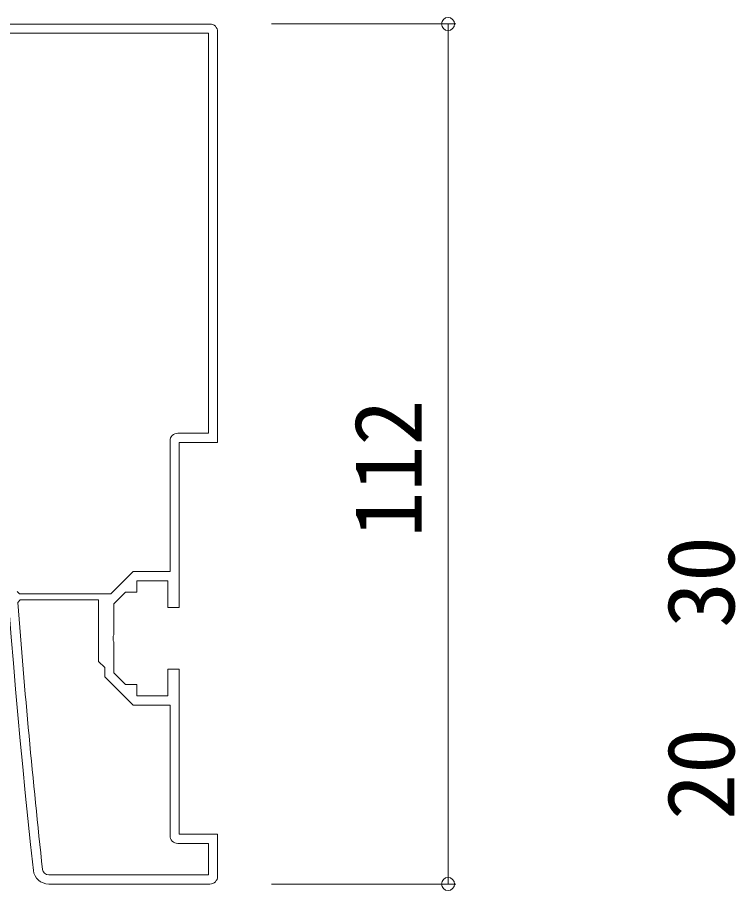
# Model space of a CAD drawing. Units: millimetres, scale not verified. Extents: x -990 to 990, y -1600 to 1603.
# Drawn here: x 583.4 to 676.9, y -917.2 to -803.5 of the extents above; entities that cross this region are included whole.
import ezdxf
from ezdxf.enums import TextEntityAlignment as Align

# ---------------------------------------------------------------- set-up
doc = ezdxf.new("R2010")
doc.units = ezdxf.units.MM
doc.header["$LTSCALE"] = 8
doc.layers.add('0-6_YKK_D', color=7, linetype='Continuous', lineweight=9)
doc.layers.add('0-7_YSS_K', color=6, linetype='Continuous', lineweight=9)
doc.styles.add('ＭＳ ゴシック', font='')
doc.styles.get('ＭＳ ゴシック').set_extended_font_data('MS Gothic')

msp = doc.modelspace()

# ---------------------------------------------------------------- linework, layer by layer
at = {"layer": '0-6_YKK_D'}
for p, q in [((581.499, -804.386), (608.499, -804.386)), ((581.499, -805.586), (608.299, -805.586)), ((608.299, -805.586), (608.299, -857.686)), ((609.499, -805.386), (609.499, -858.886)), ((608.299, -915.186), (587.499, -915.186)), ((608.499, -916.386), (587.499, -916.386))]:
    msp.add_line(p, q, dxfattribs=at)
for points in [[(609.499, -805.386), (609.499, -858.886), (604.499, -858.886), (604.499, -880.386), (602.999, -880.386), (602.999, -876.886), (598.999, -876.886), (598.999, -878.386), (597.499, -878.386), (595.999, -879.886), (595.999, -883.928), (595.879, -884.111), (595.879, -884.661), (595.999, -884.844), (595.999, -888.886), (597.499, -890.386), (598.999, -890.386), (598.999, -891.886), (602.999, -891.886), (602.999, -888.386), (604.499, -888.386), (604.499, -909.886), (609.499, -909.886), (609.499, -915.386)], [(608.299, -805.586), (608.299, -857.686), (604.299, -857.686)], [(603.299, -858.686), (603.299, -875.686), (598.502, -875.686), (595.602, -878.586), (583.683, -878.586), (583.384, -878.308)], [(583.488, -879.709), (583.787, -879.386), (593.999, -879.386), (593.999, -887.386), (594.799, -888.186), (594.799, -889.383), (598.502, -893.086), (603.299, -893.086), (603.299, -910.086)], [(604.299, -911.086), (608.299, -911.086), (608.299, -915.186)]]:
    msp.add_lwpolyline(points, dxfattribs=at)
for centre, radius, start, end in [((608.499, -805.386), 1, 0.00001, 89.99999), ((1579.502, -805.108), 1000.004, 180.07337, 186.28629), ((604.299, -858.686), 1, 90.00001, 179.99999), ((1579.507, -805.108), 998.809, 184.28341, 186.28629), ((604.299, -910.086), 1, 180.00001, 269.99999), ((587.499, -914.386), 2, 186.28628, 270), ((587.499, -914.386), 0.8, 186.28629, 270.00001), ((608.499, -915.386), 1, 270.00001, 359.99999)]:
    msp.add_arc(centre, radius, start, end, dxfattribs=at)
at = {"layer": '0-7_YSS_K'}
for p, q in [((616.496, -804.383), (640.5, -804.383)), ((639.5, -804.383), (639.5, -916.383)), ((616.496, -916.383), (640.5, -916.383))]:
    msp.add_line(p, q, dxfattribs=at)
for centre in [(639.5, -804.383), (639.5, -916.383)]:
    msp.add_circle(centre, 0.85, dxfattribs=at)

# ---------------------------------------------------------------- texts
at = {"layer": '0-7_YSS_K', "style": 'ＭＳ ゴシック'}
for s, p in [('112', (638.7, -871.263)), ('30', (679.428, -883.029)), ('20', (679.428, -908.029))]:
    msp.add_text(s, height=8.798, rotation=90, dxfattribs=at).set_placement(p, align=Align.BOTTOM_LEFT)

doc.saveas('drawing.dxf')
